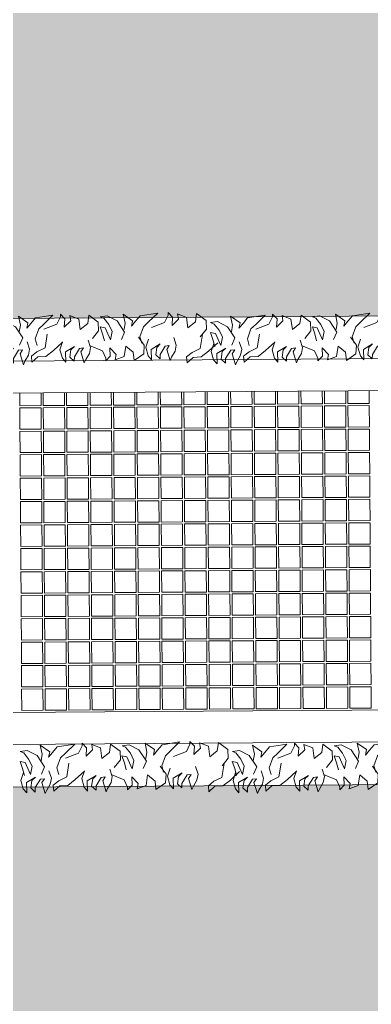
# Model space of a CAD drawing. Header units: millimetres. Extents: x -225363 to 347188, y -782467 to 813415.
# Drawn here: x 11040 to 12690, y 13526 to 18149 of the extents above; entities that cross this region are included whole.
import ezdxf

# ---------------------------------------------------------------- set-up
doc = ezdxf.new("R2010")
doc.units = ezdxf.units.MM
doc.layers.add('Xref SCN', color=8, linetype='Continuous', lineweight=0)

# ---------------------------------------------------------------- blocks, each defined once
blk = doc.blocks.new('tre')
at = {"layer": 'Xref SCN', "ltscale": 100}
for points in [[(220, 3680), (-60, 3640), (-140, 3480), (-230, 3370), (-350, 3380), (-240, 3500), (-230, 3660), (-110, 3810), (60, 3990)], [(350, 2660), (450, 2920), (600, 2990), (650, 2990), (560, 3080), (390, 3070), (520, 3200), (630, 3180), (560, 3360), (350, 3390), (470, 3540), (640, 3560), (500, 3750), (330, 3760), (170, 3640)], [(150, 3110), (0, 3160), (-120, 3140), (-240, 3070), (-310, 3040), (-90, 2970), (-10, 3020), (-20, 2940), (-190, 2840), (-280, 2840), (-200, 2750), (-50, 2770), (20, 2840), (-90, 2660), (-300, 2670), (-220, 2600), (-50, 2550), (110, 2600)], [(300, 2110), (430, 2130), (610, 2090), (480, 2280), (370, 2260), (470, 2340), (580, 2430), (640, 2780), (460, 2600), (360, 2500), (160, 2430), (30, 2470)], [(-30, 1420), (-130, 1680), (-280, 1750), (-330, 1750), (-240, 1840), (-70, 1830), (-200, 1960), (-310, 1940), (-240, 2120), (-30, 2150), (-150, 2300), (-320, 2320), (-180, 2510), (-10, 2520), (150, 2400)], [(70, 1720), (210, 1680), (350, 1630), (330, 1730), (90, 1840), (260, 1870), (400, 1800), (520, 1700), (550, 1630), (570, 1770), (470, 1970), (250, 2120), (100, 2060)], [(290, 500), (390, 760), (540, 830), (590, 830), (500, 920), (330, 910), (460, 1040), (570, 1020), (500, 1200), (290, 1230), (410, 1380), (580, 1400), (440, 1590), (270, 1600), (110, 1480)], [(80, 1390), (-70, 1440), (-190, 1420), (-310, 1350), (-380, 1320), (-160, 1250), (-80, 1300), (-90, 1220), (-260, 1120), (-350, 1120), (-270, 1030), (-120, 1050), (-50, 1120), (-160, 940), (-370, 950), (-290, 880), (-120, 830), (40, 880)], [(190, 570), (-90, 530), (-170, 370), (-260, 260), (-380, 270), (-270, 390), (-260, 550), (-140, 700), (30, 880)], [(230, 10), (360, 30), (540, -10), (410, 180), (300, 160), (400, 240), (510, 330), (570, 680), (390, 500), (290, 400), (90, 330), (-40, 370)], [(30, 170), (-120, 220), (-240, 200), (-360, 130), (-430, 100), (-210, 30), (-130, 80), (-140, 0), (-310, -100), (-400, -100), (-320, -190), (-170, -170), (-100, -100), (-210, -280), (-420, -270), (-340, -340), (-170, -390), (-10, -340)], [(-70, -320), (70, -360), (210, -410), (190, -310), (-50, -200), (120, -170), (260, -240), (380, -340), (410, -410), (430, -270), (330, -70), (110, 80), (-40, 20)]]:
    blk.add_lwpolyline(points, dxfattribs=at)
blk = doc.blocks.new('A$C997e597b')
at = {"layer": 'Xref SCN', "ltscale": 3}
for points in [[(8992.2, 10631.7), (8992.6, 10571.7), (8892.6, 10571.1), (8892.2, 10631.1)], [(7452.3, 10621.4), (7452.7, 10561.5), (7352.7, 10560.8), (7352.3, 10620.8)], [(7562.2, 10622.2), (7562.6, 10562.2), (7462.6, 10561.5), (7462.3, 10621.5)], [(7672.2, 10622.9), (7672.6, 10562.9), (7572.6, 10562.3), (7572.2, 10622.2)], [(7782.2, 10623.7), (7782.6, 10563.7), (7682.6, 10563), (7682.2, 10623)], [(7892.2, 10624.4), (7892.6, 10564.4), (7792.6, 10563.7), (7792.2, 10623.7)], [(8002.2, 10625.1), (8002.6, 10565.1), (7902.6, 10564.5), (7902.2, 10624.5)], [(8112.2, 10625.9), (8112.6, 10565.9), (8012.6, 10565.2), (8012.2, 10625.2)], [(8222.2, 10626.6), (8222.6, 10566.6), (8122.6, 10565.9), (8122.2, 10625.9)], [(8332.2, 10627.3), (8332.6, 10567.3), (8232.6, 10566.7), (8232.2, 10626.7)], [(8442.2, 10628.1), (8442.6, 10568.1), (8342.6, 10567.4), (8342.2, 10627.4)], [(8552.2, 10628.8), (8552.6, 10568.8), (8452.6, 10568.1), (8452.2, 10628.1)], [(8662.2, 10629.5), (8662.6, 10569.5), (8562.6, 10568.9), (8562.2, 10628.9)], [(8772.2, 10630.3), (8772.6, 10570.3), (8672.6, 10569.6), (8672.2, 10629.6)], [(8882.2, 10631), (8882.6, 10571), (8782.6, 10570.3), (8782.2, 10630.3)]]:
    blk.add_lwpolyline(points, dxfattribs=at)
for points in [[(7352.7, 10550.8), (7452.7, 10551.5), (7453.4, 10451.5), (7353.4, 10450.8)], [(7462.7, 10551.5), (7562.7, 10552.2), (7563.4, 10452.2), (7463.4, 10451.6)], [(7572.7, 10552.3), (7672.7, 10552.9), (7673.4, 10452.9), (7573.4, 10452.3)], [(7682.7, 10553), (7782.7, 10553.7), (7783.4, 10453.7), (7683.4, 10453)], [(7792.7, 10553.7), (7892.7, 10554.4), (7893.4, 10454.4), (7793.4, 10453.7)], [(7902.7, 10554.5), (8002.7, 10555.1), (8003.4, 10455.1), (7903.4, 10454.5)], [(8012.7, 10555.2), (8112.7, 10555.9), (8113.4, 10455.9), (8013.4, 10455.2)], [(8122.7, 10555.9), (8222.7, 10556.6), (8223.4, 10456.6), (8123.4, 10455.9)], [(8232.7, 10556.7), (8332.7, 10557.3), (8333.4, 10457.3), (8233.4, 10456.7)], [(8342.7, 10557.4), (8442.7, 10558.1), (8443.4, 10458.1), (8343.4, 10457.4)], [(8452.7, 10558.1), (8552.7, 10558.8), (8553.4, 10458.8), (8453.4, 10458.1)], [(8562.7, 10558.9), (8662.7, 10559.5), (8663.4, 10459.5), (8563.4, 10458.9)], [(8672.7, 10559.6), (8772.7, 10560.3), (8773.4, 10460.3), (8673.4, 10459.6)], [(8782.7, 10560.3), (8882.7, 10561), (8883.4, 10461), (8783.4, 10460.3)], [(8892.7, 10561.1), (8992.7, 10561.7), (8993.3, 10461.7), (8893.4, 10461.1)], [(8123.4, 10445.9), (8223.4, 10446.6), (8224.1, 10346.6), (8124.1, 10345.9)], [(8233.4, 10446.7), (8333.4, 10447.3), (8334.1, 10347.3), (8234.1, 10346.7)], [(8343.4, 10447.4), (8443.4, 10448.1), (8444.1, 10348.1), (8344.1, 10347.4)], [(8453.4, 10448.1), (8553.4, 10448.8), (8554.1, 10348.8), (8454.1, 10348.1)], [(8563.4, 10448.9), (8663.4, 10449.5), (8664.1, 10349.5), (8564.1, 10348.9)], [(8673.4, 10449.6), (8773.4, 10450.3), (8774.1, 10350.3), (8674.1, 10349.6)], [(8783.4, 10450.3), (8883.4, 10451), (8884.1, 10351), (8784.1, 10350.3)], [(8893.4, 10451.1), (8993.4, 10451.7), (8994.1, 10351.7), (8894.1, 10351.1)], [(7353.5, 10440.8), (7453.4, 10441.5), (7454.1, 10341.5), (7354.1, 10340.8)], [(7463.4, 10441.6), (7563.4, 10442.2), (7564.1, 10342.2), (7464.1, 10341.6)], [(7573.4, 10442.3), (7673.4, 10442.9), (7674.1, 10343), (7574.1, 10342.3)], [(7683.4, 10443), (7783.4, 10443.7), (7784.1, 10343.7), (7684.1, 10343)], [(7793.4, 10443.7), (7893.4, 10444.4), (7894.1, 10344.4), (7794.1, 10343.8)], [(7903.4, 10444.5), (8003.4, 10445.1), (8004.1, 10345.2), (7904.1, 10344.5)], [(8013.4, 10445.2), (8113.4, 10445.9), (8114.1, 10345.9), (8014.1, 10345.2)], [(7354.2, 10330.8), (7454.2, 10331.5), (7454.8, 10231.5), (7354.9, 10230.8)], [(7464.2, 10331.6), (7564.2, 10332.2), (7564.8, 10232.2), (7464.8, 10231.6)], [(7574.2, 10332.3), (7674.2, 10333), (7674.8, 10233), (7574.8, 10232.3)], [(7684.2, 10333), (7784.2, 10333.7), (7784.8, 10233.7), (7684.8, 10233)], [(7794.2, 10333.8), (7894.2, 10334.4), (7894.8, 10234.4), (7794.8, 10233.8)], [(7904.2, 10334.5), (8004.2, 10335.2), (8004.8, 10235.2), (7904.8, 10234.5)], [(8014.2, 10335.2), (8114.2, 10335.9), (8114.8, 10235.9), (8014.8, 10235.2)], [(8124.2, 10335.9), (8224.2, 10336.6), (8224.8, 10236.6), (8124.8, 10236)], [(8234.2, 10336.7), (8334.2, 10337.3), (8334.8, 10237.4), (8234.8, 10236.7)], [(8344.2, 10337.4), (8444.2, 10338.1), (8444.8, 10238.1), (8344.8, 10237.4)], [(8454.2, 10338.1), (8554.2, 10338.8), (8554.8, 10238.8), (8454.8, 10238.1)], [(8564.2, 10338.9), (8664.2, 10339.5), (8664.8, 10239.5), (8564.8, 10238.9)], [(8674.2, 10339.6), (8774.2, 10340.3), (8774.8, 10240.3), (8674.8, 10239.6)], [(8784.2, 10340.3), (8884.2, 10341), (8884.8, 10241), (8784.8, 10240.3)], [(8894.2, 10341.1), (8994.1, 10341.7), (8994.8, 10241.7), (8894.8, 10241.1)], [(7354.9, 10220.8), (7454.9, 10221.5), (7455.6, 10121.5), (7355.6, 10120.8)], [(7464.9, 10221.6), (7564.9, 10222.2), (7565.6, 10122.2), (7465.6, 10121.6)], [(7574.9, 10222.3), (7674.9, 10223), (7675.6, 10123), (7575.6, 10122.3)], [(7684.9, 10223), (7784.9, 10223.7), (7785.6, 10123.7), (7685.6, 10123)], [(7794.9, 10223.8), (7894.9, 10224.4), (7895.6, 10124.4), (7795.6, 10123.8)], [(7904.9, 10224.5), (8004.9, 10225.2), (8005.6, 10125.2), (7905.6, 10124.5)], [(8014.9, 10225.2), (8114.9, 10225.9), (8115.6, 10125.9), (8015.6, 10125.2)], [(8124.9, 10226), (8224.9, 10226.6), (8225.6, 10126.6), (8125.6, 10126)], [(8234.9, 10226.7), (8334.9, 10227.4), (8335.6, 10127.4), (8235.6, 10126.7)], [(8344.9, 10227.4), (8444.9, 10228.1), (8445.6, 10128.1), (8345.6, 10127.4)], [(8454.9, 10228.1), (8554.9, 10228.8), (8555.6, 10128.8), (8455.6, 10128.2)], [(8564.9, 10228.9), (8664.9, 10229.5), (8665.6, 10129.6), (8565.6, 10128.9)], [(8674.9, 10229.6), (8774.9, 10230.3), (8775.6, 10130.3), (8675.6, 10129.6)], [(8784.9, 10230.3), (8884.9, 10231), (8885.5, 10131), (8785.6, 10130.4)], [(8894.9, 10231.1), (8994.9, 10231.7), (8995.5, 10131.7), (8895.5, 10131.1)], [(7355.6, 10110.8), (7455.6, 10111.5), (7456.3, 10011.5), (7356.3, 10010.8)], [(7465.6, 10111.6), (7565.6, 10112.2), (7566.3, 10012.2), (7466.3, 10011.6)], [(7575.6, 10112.3), (7675.6, 10113), (7676.3, 10013), (7576.3, 10012.3)], [(7685.6, 10113), (7785.6, 10113.7), (7786.3, 10013.7), (7686.3, 10013)], [(7795.6, 10113.8), (7895.6, 10114.4), (7896.3, 10014.4), (7796.3, 10013.8)], [(7905.6, 10114.5), (8005.6, 10115.2), (8006.3, 10015.2), (7906.3, 10014.5)], [(8015.6, 10115.2), (8115.6, 10115.9), (8116.3, 10015.9), (8016.3, 10015.2)], [(8125.6, 10116), (8225.6, 10116.6), (8226.3, 10016.6), (8126.3, 10016)], [(8235.6, 10116.7), (8335.6, 10117.4), (8336.3, 10017.4), (8236.3, 10016.7)], [(8345.6, 10117.4), (8445.6, 10118.1), (8446.3, 10018.1), (8346.3, 10017.4)], [(8455.6, 10118.2), (8555.6, 10118.8), (8556.3, 10018.8), (8456.3, 10018.2)], [(8565.6, 10118.9), (8665.6, 10119.6), (8666.3, 10019.6), (8566.3, 10018.9)], [(8675.6, 10119.6), (8775.6, 10120.3), (8776.3, 10020.3), (8676.3, 10019.6)], [(8785.6, 10120.4), (8885.6, 10121), (8886.3, 10021), (8786.3, 10020.4)], [(8895.6, 10121.1), (8995.6, 10121.7), (8996.3, 10021.8), (8896.3, 10021.1)], [(7356.4, 10000.8), (7456.4, 10001.5), (7457, 9901.5), (7357, 9900.8)], [(7466.4, 10001.6), (7566.4, 10002.2), (7567, 9902.2), (7467, 9901.6)], [(7576.4, 10002.3), (7676.4, 10003), (7677, 9903), (7577, 9902.3)], [(7686.4, 10003), (7786.4, 10003.7), (7787, 9903.7), (7687, 9903)], [(7796.4, 10003.8), (7896.4, 10004.4), (7897, 9904.4), (7797, 9903.8)], [(7906.4, 10004.5), (8006.4, 10005.2), (8007, 9905.2), (7907, 9904.5)], [(8016.4, 10005.2), (8116.4, 10005.9), (8117, 9905.9), (8017, 9905.2)], [(8126.4, 10006), (8226.4, 10006.6), (8227, 9906.6), (8127, 9906)], [(8236.4, 10006.7), (8336.4, 10007.4), (8337, 9907.4), (8237, 9906.7)], [(8346.4, 10007.4), (8446.4, 10008.1), (8447, 9908.1), (8347, 9907.4)], [(8456.4, 10008.2), (8556.4, 10008.8), (8557, 9908.8), (8457, 9908.2)], [(8566.4, 10008.9), (8666.4, 10009.6), (8667, 9909.6), (8567, 9908.9)], [(8676.4, 10009.6), (8776.4, 10010.3), (8777, 9910.3), (8677, 9909.6)], [(8786.4, 10010.4), (8886.3, 10011), (8887, 9911), (8787, 9910.4)], [(8896.3, 10011.1), (8996.3, 10011.8), (8997, 9911.8), (8897, 9911.1)], [(7467.1, 9891.6), (7567.1, 9892.2), (7567.8, 9792.2), (7467.8, 9791.6)], [(7577.1, 9892.3), (7677.1, 9893), (7677.8, 9793), (7577.8, 9792.3)], [(7687.1, 9893), (7787.1, 9893.7), (7787.8, 9793.7), (7687.8, 9793)], [(7797.1, 9893.8), (7897.1, 9894.4), (7897.8, 9794.4), (7797.8, 9793.8)], [(7907.1, 9894.5), (8007.1, 9895.2), (8007.8, 9795.2), (7907.8, 9794.5)], [(8017.1, 9895.2), (8117.1, 9895.9), (8117.8, 9795.9), (8017.8, 9795.2)], [(8127.1, 9896), (8227.1, 9896.6), (8227.8, 9796.6), (8127.8, 9796)], [(8237.1, 9896.7), (8337.1, 9897.4), (8337.8, 9797.4), (8237.8, 9796.7)], [(8347.1, 9897.4), (8447.1, 9898.1), (8447.8, 9798.1), (8347.8, 9797.4)], [(8457.1, 9898.2), (8557.1, 9898.8), (8557.8, 9798.8), (8457.8, 9798.2)], [(8567.1, 9898.9), (8667.1, 9899.6), (8667.8, 9799.6), (8567.8, 9798.9)], [(8677.1, 9899.6), (8777.1, 9900.3), (8777.7, 9800.3), (8677.8, 9799.6)], [(8787.1, 9900.4), (8887.1, 9901), (8887.7, 9801), (8787.7, 9800.4)], [(8897.1, 9901.1), (8997.1, 9901.8), (8997.7, 9801.8), (8897.7, 9801.1)], [(7357.1, 9890.8), (7457.1, 9891.5), (7457.8, 9791.5), (7357.8, 9790.8)], [(7357.8, 9780.8), (7457.8, 9781.5), (7458.5, 9681.5), (7358.5, 9680.8)], [(7467.8, 9781.6), (7567.8, 9782.2), (7568.5, 9682.2), (7468.5, 9681.6)], [(7577.8, 9782.3), (7677.8, 9783), (7678.5, 9683), (7578.5, 9682.3)], [(7687.8, 9783), (7787.8, 9783.7), (7788.5, 9683.7), (7688.5, 9683)], [(7797.8, 9783.8), (7897.8, 9784.4), (7898.5, 9684.4), (7798.5, 9683.8)], [(7907.8, 9784.5), (8007.8, 9785.2), (8008.5, 9685.2), (7908.5, 9684.5)], [(8017.8, 9785.2), (8117.8, 9785.9), (8118.5, 9685.9), (8018.5, 9685.2)], [(8127.8, 9786), (8227.8, 9786.6), (8228.5, 9686.6), (8128.5, 9686)], [(8237.8, 9786.7), (8337.8, 9787.4), (8338.5, 9687.4), (8238.5, 9686.7)], [(8347.8, 9787.4), (8447.8, 9788.1), (8448.5, 9688.1), (8348.5, 9687.4)], [(8457.8, 9788.2), (8557.8, 9788.8), (8558.5, 9688.8), (8458.5, 9688.2)], [(8567.8, 9788.9), (8667.8, 9789.6), (8668.5, 9689.6), (8568.5, 9688.9)], [(8677.8, 9789.6), (8777.8, 9790.3), (8778.5, 9690.3), (8678.5, 9689.6)], [(8787.8, 9790.4), (8887.8, 9791), (8888.5, 9691), (8788.5, 9690.4)], [(8897.8, 9791.1), (8997.8, 9791.8), (8998.5, 9691.8), (8898.5, 9691.1)], [(7358.6, 9670.8), (7458.6, 9671.5), (7459.2, 9571.5), (7359.2, 9570.8)], [(7468.6, 9671.6), (7568.6, 9672.2), (7569.2, 9572.2), (7469.2, 9571.6)], [(7578.6, 9672.3), (7678.6, 9673), (7679.2, 9573), (7579.2, 9572.3)], [(7688.6, 9673), (7788.6, 9673.7), (7789.2, 9573.7), (7689.2, 9573)], [(7798.6, 9673.8), (7898.6, 9674.4), (7899.2, 9574.4), (7799.2, 9573.8)], [(7908.6, 9674.5), (8008.6, 9675.2), (8009.2, 9575.2), (7909.2, 9574.5)], [(8018.6, 9675.2), (8118.6, 9675.9), (8119.2, 9575.9), (8019.2, 9575.2)], [(8128.6, 9676), (8228.6, 9676.6), (8229.2, 9576.6), (8129.2, 9576)], [(8238.6, 9676.7), (8338.6, 9677.4), (8339.2, 9577.4), (8239.2, 9576.7)], [(8348.6, 9677.4), (8448.6, 9678.1), (8449.2, 9578.1), (8349.2, 9577.4)], [(8458.6, 9678.2), (8558.6, 9678.8), (8559.2, 9578.8), (8459.2, 9578.2)], [(8568.6, 9678.9), (8668.6, 9679.6), (8669.2, 9579.6), (8569.2, 9578.9)], [(8678.6, 9679.6), (8778.5, 9680.3), (8779.2, 9580.3), (8679.2, 9579.6)], [(8788.5, 9680.4), (8888.5, 9681), (8889.2, 9581), (8789.2, 9580.4)], [(8898.5, 9681.1), (8998.5, 9681.8), (8999.2, 9581.8), (8899.2, 9581.1)], [(8459.3, 9568.2), (8559.3, 9568.8), (8560, 9468.8), (8460, 9468.2)], [(8569.3, 9568.9), (8669.3, 9569.6), (8669.9, 9469.6), (8570, 9468.9)], [(8679.3, 9569.6), (8779.3, 9570.3), (8779.9, 9470.3), (8679.9, 9469.6)], [(8789.3, 9570.4), (8889.3, 9571), (8889.9, 9471), (8789.9, 9470.4)], [(8899.3, 9571.1), (8999.3, 9571.8), (8999.9, 9471.8), (8899.9, 9471.1)], [(7359.3, 9560.8), (7459.3, 9561.5), (7460, 9461.5), (7360, 9460.8)], [(7469.3, 9561.6), (7569.3, 9562.2), (7570, 9462.2), (7470, 9461.6)], [(7579.3, 9562.3), (7679.3, 9563), (7680, 9463), (7580, 9462.3)], [(7689.3, 9563), (7789.3, 9563.7), (7790, 9463.7), (7690, 9463)], [(7799.3, 9563.8), (7899.3, 9564.4), (7900, 9464.4), (7800, 9463.8)], [(7909.3, 9564.5), (8009.3, 9565.2), (8010, 9465.2), (7910, 9464.5)], [(8019.3, 9565.2), (8119.3, 9565.9), (8120, 9465.9), (8020, 9465.2)], [(8129.3, 9566), (8229.3, 9566.6), (8230, 9466.6), (8130, 9466)], [(8239.3, 9566.7), (8339.3, 9567.4), (8340, 9467.4), (8240, 9466.7)], [(8349.3, 9567.4), (8449.3, 9568.1), (8450, 9468.1), (8350, 9467.4)], [(7360, 9450.8), (7460, 9451.5), (7460.7, 9351.5), (7360.7, 9350.8)], [(7470, 9451.6), (7570, 9452.2), (7570.7, 9352.2), (7470.7, 9351.6)], [(7580, 9452.3), (7680, 9453), (7680.7, 9353), (7580.7, 9352.3)], [(7690, 9453), (7790, 9453.7), (7790.7, 9353.7), (7690.7, 9353)], [(7800, 9453.8), (7900, 9454.4), (7900.7, 9354.4), (7800.7, 9353.8)], [(7910, 9454.5), (8010, 9455.2), (8010.7, 9355.2), (7910.7, 9354.5)], [(8020, 9455.2), (8120, 9455.9), (8120.7, 9355.9), (8020.7, 9355.2)], [(8130, 9456), (8230, 9456.6), (8230.7, 9356.6), (8130.7, 9356)], [(8240, 9456.7), (8340, 9457.4), (8340.7, 9357.4), (8240.7, 9356.7)], [(8350, 9457.4), (8450, 9458.1), (8450.7, 9358.1), (8350.7, 9357.4)], [(8460, 9458.2), (8560, 9458.8), (8560.7, 9358.8), (8460.7, 9358.2)], [(8570, 9458.9), (8670, 9459.6), (8670.7, 9359.6), (8570.7, 9358.9)], [(8680, 9459.6), (8780, 9460.3), (8780.7, 9360.3), (8680.7, 9359.6)], [(8790, 9460.4), (8890, 9461), (8890.7, 9361), (8790.7, 9360.4)], [(8900, 9461.1), (9000, 9461.8), (9000.7, 9361.8), (8900.7, 9361.1)], [(7360.8, 9340.8), (7460.8, 9341.5), (7461.4, 9241.5), (7361.4, 9240.8)], [(7470.8, 9341.6), (7570.8, 9342.2), (7571.4, 9242.2), (7471.4, 9241.6)], [(7580.8, 9342.3), (7680.8, 9343), (7681.4, 9243), (7581.4, 9242.3)], [(7690.8, 9343), (7790.8, 9343.7), (7791.4, 9243.7), (7691.4, 9243)], [(7800.8, 9343.8), (7900.8, 9344.4), (7901.4, 9244.4), (7801.4, 9243.8)], [(7910.8, 9344.5), (8010.8, 9345.2), (8011.4, 9245.2), (7911.4, 9244.5)], [(8020.8, 9345.2), (8120.8, 9345.9), (8121.4, 9245.9), (8021.4, 9245.2)], [(8130.8, 9346), (8230.8, 9346.6), (8231.4, 9246.6), (8131.4, 9246)], [(8240.8, 9346.7), (8340.8, 9347.4), (8341.4, 9247.4), (8241.4, 9246.7)], [(8350.8, 9347.4), (8450.8, 9348.1), (8451.4, 9248.1), (8351.4, 9247.4)], [(8460.8, 9348.2), (8560.8, 9348.8), (8561.4, 9248.8), (8461.4, 9248.2)], [(8570.8, 9348.9), (8670.7, 9349.6), (8671.4, 9249.6), (8571.4, 9248.9)], [(8680.7, 9349.6), (8780.7, 9350.3), (8781.4, 9250.3), (8681.4, 9249.6)], [(8790.7, 9350.4), (8890.7, 9351), (8891.4, 9251), (8791.4, 9250.4)], [(8900.7, 9351.1), (9000.7, 9351.8), (9001.4, 9251.8), (8901.4, 9251.1)], [(7361.5, 9230.8), (7461.5, 9231.5), (7462.2, 9131.5), (7362.2, 9130.8)], [(7471.5, 9231.6), (7571.5, 9232.2), (7572.2, 9132.2), (7472.2, 9131.6)], [(7581.5, 9232.3), (7681.5, 9233), (7682.2, 9133), (7582.2, 9132.3)], [(7691.5, 9233), (7791.5, 9233.7), (7792.2, 9133.7), (7692.2, 9133)], [(7801.5, 9233.8), (7901.5, 9234.4), (7902.2, 9134.4), (7802.2, 9133.8)], [(7911.5, 9234.5), (8011.5, 9235.2), (8012.2, 9135.2), (7912.2, 9134.5)], [(8021.5, 9235.2), (8121.5, 9235.9), (8122.2, 9135.9), (8022.2, 9135.2)], [(8131.5, 9236), (8231.5, 9236.6), (8232.2, 9136.6), (8132.2, 9136)], [(8241.5, 9236.7), (8341.5, 9237.4), (8342.2, 9137.4), (8242.2, 9136.7)], [(8351.5, 9237.4), (8451.5, 9238.1), (8452.2, 9138.1), (8352.2, 9137.4)], [(8461.5, 9238.2), (8561.5, 9238.8), (8562.2, 9138.8), (8462.2, 9138.2)], [(8571.5, 9238.9), (8671.5, 9239.6), (8672.1, 9139.6), (8572.2, 9138.9)], [(8681.5, 9239.6), (8781.5, 9240.3), (8782.1, 9140.3), (8682.1, 9139.6)], [(8791.5, 9240.4), (8891.5, 9241), (8892.1, 9141), (8792.1, 9140.4)], [(8901.5, 9241.1), (9001.5, 9241.8), (9002.1, 9141.8), (8902.1, 9141.1)]]:
    blk.add_lwpolyline(points, close=True, dxfattribs=at)
blk = doc.blocks.new('Xref SCN')
at = {"layer": 'Xref SCN', "ltscale": 3}
h = blk.add_hatch(dxfattribs=at)
h.set_pattern_fill('CROSS', color=256, scale=30, angle=197)
h.set_pattern_definition([(197, (-1424125.8, -442865.07), (-126.479246, -237.872866), [95.25, -285.75]), (287, (-1424185.26, -442833.45), (237.872866, -126.479246), [95.25, -285.75])])
edge = h.paths.add_edge_path()
edge.add_line((10158.3, 16567.3), (1851.3, 14451.4))
edge.add_arc((2136.7, 13337.4), 1150, 104.3699, 180.3856)
edge.add_line((986.8, 13329.7), (1035.4, 6105.3))
edge.add_arc((2185.4, 6113.1), 1150, 180.3856, 250.1333)
edge.add_arc((-23.6, -0.1), 5350, 54.441, 70.1333, ccw=False)
edge.add_arc((3168.4, 4685.8), 343.2, 256.3943, 333.3422)
edge.add_arc((7788.2, 2340.3), 4837.9, 44.3307, 153.0645, ccw=False)
edge.add_arc((13743.2, 8157.8), 3487.1, 224.3307, 435.8788)
edge.add_arc((16212.7, 17236.7), 5922.7, 187.71586, 254.13812, ccw=False)
edge.add_arc((10541.9, 16468.3), 200, 187.6327, 187.7159, ccw=False)
edge.add_arc((10195, 16421.9), 150, 7.6327, 104.1621)
edge = h.paths.add_edge_path()
edge.add_arc((-13757.9, 9268.2), 1150, 104.3599, 180.4403)
edge.add_line((-14907.8, 9259.4), (-14907.8, 2149))
edge.add_arc((-13757.9, 2157.9), 1150, 180.4403, 270.3856)
edge.add_line((-13750.1, 1007.9), (-6129, 1058.9))
edge.add_arc((-6136.7, 2208.8), 1150, 270.3859, 340.1337)
edge.add_arc((-23.6, -0.1), 5350, 110.6378, 160.1333, ccw=False)
edge.add_arc((-2314.5, 6082.8), 1150, 290.6378, 360.3856)
edge.add_line((-1164.6, 6090.5), (-1205.6, 12195.1))
edge.add_arc((-2355.6, 12187.3), 1150, 0.3856, 104.3599)
edge.add_line((-2640.8, 13301.4), (-14043.1, 10382.3))
edge = h.paths.add_edge_path()
edge.add_line((-13750.1, -8364.8), (-2217.8, -8288))
edge.add_arc((-2225.6, -7138), 1150, 270.3861, 360.3861)
edge.add_line((-1075.6, -7130.3), (-1082.5, -6105.5))
edge.add_arc((-2232.5, -6113.2), 1150, 0.3856, 70.1333)
edge.add_arc((-23.6, -0.1), 5350, 200.6378, 250.1333, ccw=False)
edge.add_arc((-6106.4, -2291.1), 1150, 20.6378, 90.3856)
edge.add_line((-6114.2, -1141.1), (-13765.6, -1192.1))
edge.add_arc((-13757.8, -2342), 1150, 90.3861, 180.441)
edge.add_line((-14907.8, -2350.9), (-14907.8, -7223.7))
edge.add_arc((-13757.9, -7214.9), 1150, 180.4404, 270.3856)
edge.add_arc((-13747.8, -8714.8), 350, 90.3818, 90.3856, ccw=False)
at = {"layer": 'Xref SCN'}
blk.add_lwpolyline([(-14129.9, 10721.4, 0.344453), (-15257.8, 9258.1), (-15257.8, 2147.8, 0.414214), (-13747.8, 657.9), (-6126.6, 708.9, 0.314089), (-4726, 1699.1, -0.219386), (-1785.8, 4679.1, 0.314089), (-814.6, 6092.9), (-855.7, 12197.4, 0.487594), (-2727.6, 13640.5), (-14129.9, 10721.4)], format="xyb", dxfattribs=at)
for points in [[(-14092.7, 10576, 0.344555), (-15107.8, 9258.7), (-15107.8, 2148.3, 0.414107), (-13748.8, 807.9), (-6127.6, 858.9, 0.314089), (-4867.1, 1750.1, -0.219386), (-1838.7, 4819.4, 0.314089), (-964.6, 6091.9), (-1005.6, 12196.4, 0.487594), (-2690.4, 13495.2)], [(-14043.1, 10382.3, 0.34472), (-14907.8, 9259.4), (-14907.8, 2149, 0.413934), (-13750.1, 1007.9), (-6129, 1058.9, 0.314089), (-5055.2, 1818, -0.219386), (-1909.2, 5006.6, 0.314089), (-1164.6, 6090.5), (-1205.6, 12195.1, 0.487594), (-2640.8, 13301.4)], [(-13747.8, -8714.8), (-2215.5, -8638, 0.414214), (-725.6, -7127.9), (-732.5, -6103.1, 0.314089), (-1722.7, -4702.5, -0.219386), (-4702.7, -1762.4, 0.314089), (-6116.5, -791.1), (-13767.9, -842.1, 0.414214), (-15257.8, -2352.1), (-15257.8, -7224.9, 0.414214)], [(-13748.8, -8564.8), (-2216.5, -8488, 0.414214), (-875.6, -7128.9), (-882.5, -6104.2, 0.314089), (-1773.7, -4843.6, -0.219386), (-4843.1, -1815.2, 0.314089), (-6115.5, -941.1), (-13766.9, -992.1, 0.41432), (-15107.8, -2351.6), (-15107.8, -7224.4, 0.414107), (-13748.8, -8564.8, -0.000016)], [(-13750.1, -8364.8), (-2217.8, -8288, 0.414214), (-1075.6, -7130.3), (-1082.5, -6105.5, 0.314089), (-1841.7, -5031.7, -0.219386), (-5030.2, -1885.7, 0.314089), (-6114.2, -1141.1), (-13765.6, -1192.1, 0.414494), (-14907.8, -2350.9), (-14907.8, -7223.7, 0.413933), (-13750.1, -8364.8, -0.000016)]]:
    blk.add_lwpolyline(points, format="xyb", close=True, dxfattribs=at)
at = {"layer": 'Xref SCN', "ltscale": 3}
blk.add_blockref('A$C997e597b', (-15258.6, -9923.8), dxfattribs=at)
at = {"layer": 'Xref SCN', "xscale": -0.2340913466629827, "yscale": 0.2340913466629827, "zscale": 0.2340913466629827, "rotation": 269.2799666287764}
for p in [(-7911.3, 930.9), (-6915.6, 930.9), (-7809, -1082.9), (-6813.3, -1082.9)]:
    blk.add_blockref('tre', p, dxfattribs=at)

msp = doc.modelspace()

# ---------------------------------------------------------------- block references
msp.add_blockref('Xref SCN', (18946.5, 15699))

doc.saveas('drawing.dxf')
